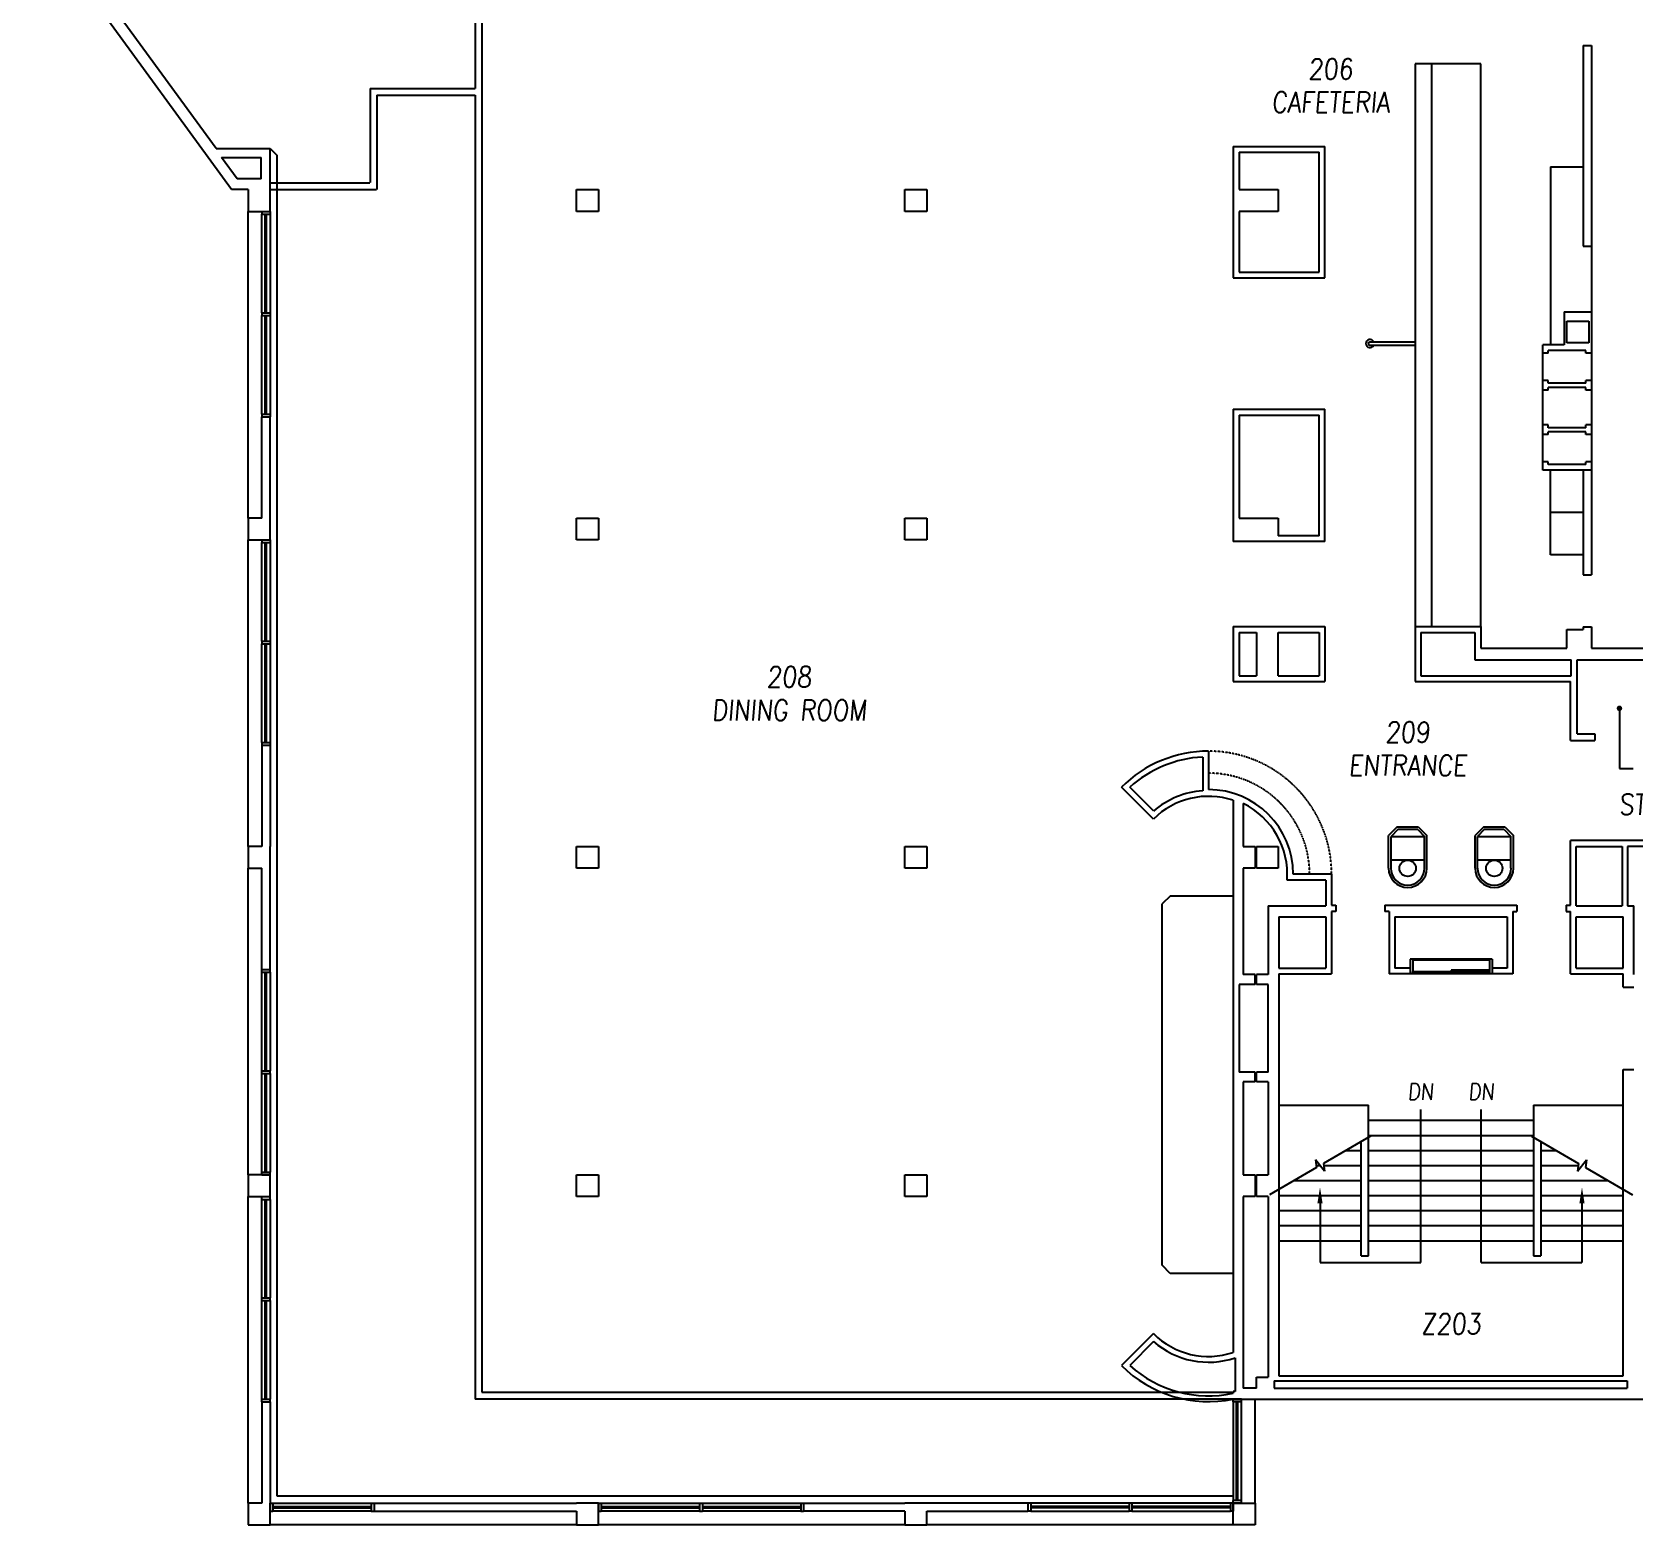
# Model space of a CAD drawing. Extents: x 1352 to 4791, y 589 to 3366.
# Drawn here: x 1392 to 2563, y 648 to 1739 of the extents above; entities that cross this region are included whole.
import ezdxf
from ezdxf.enums import TextEntityAlignment as Align

# ---------------------------------------------------------------- set-up
doc = ezdxf.new("R2010")
doc.units = 0
doc.header["$MEASUREMENT"] = 0
doc.linetypes.add('HIDDEN', pattern=[0.375, 0.25, -0.125])
doc.linetypes.add('HIDDEN2', pattern=[0.1875, 0.125, -0.0625])
doc.layers.get('0').update_dxf_attribs({"linetype": 'CONTINUOUS'})
for name, color, linetype in [('A-BELOW', 111, 'CONTINUOUS'), ('A-FS-ID', 6, 'CONTINUOUS'), ('A-FS-NM', 6, 'CONTINUOUS'), ('A-GLAZ', 191, 'CONTINUOUS'), ('A-OVHD', 111, 'CONTINUOUS'), ('A-STRS', 4, 'CONTINUOUS'), ('A-WL-EX', 171, 'CONTINUOUS')]:
    doc.layers.add(name, color=color, linetype=linetype)
doc.styles.get("Standard").update_dxf_attribs({"font": 'romans.shx', "width": 0.85, "oblique": 5, "height": 15})

# ---------------------------------------------------------------- blocks, each defined once
blk = doc.blocks.new('SLIDE-flat-3-flat-1')
at = {"layer": 'A-GLAZ'}
for p, q in [((-56, -1), (-56, 0)), ((-56, 0), (0, 0)), ((0, 1), (-28, 1)), ((-28, 1), (-28, -1)), ((0, 0), (0, 1)), ((-28, -1), (-56, -1))]:
    blk.add_line(p, q, dxfattribs=at)

msp = doc.modelspace()

# ---------------------------------------------------------------- linework, layer by layer
at = {"layer": 'A-BELOW'}
for p, q in [((2403, 1715.6), (2403, 1304.2)), ((2451, 1715.6), (2403, 1715.6)), ((2415, 1715.6), (2415, 1304.2)), ((2451, 1304.2), (2451, 1715.6)), ((1566, 1653.6), (1571.1, 1648.5)), ((1571.1, 668.7), (1571.1, 1648.5)), ((2501.9, 1640.4), (2501.9, 1510.1)), ((2501.9, 1640.4), (2525.9, 1640.4)), ((1550, 1383.6), (1550, 1607.6)), ((1560, 1533.6), (1560, 1605.6)), ((1566, 1605.6), (1566, 1533.6)), ((1560, 1459.6), (1560, 1531.6)), ((1566, 1531.6), (1566, 1459.6)), ((2370, 1512.4), (2403, 1512.4)), ((2370, 1509.9), (2403, 1509.9)), ((2496.4, 1418.6), (2496.4, 1510.1)), ((2512.1, 1510.1), (2496.4, 1510.1)), ((2500.4, 1504.1), (2496.4, 1504.1)), ((2527.9, 1506.1), (2500.4, 1506.1)), ((2500.4, 1504.1), (2500.4, 1506.1)), ((2527.9, 1504.1), (2527.9, 1506.1)), ((2531.9, 1504.1), (2527.9, 1504.1)), ((2500.4, 1484.1), (2496.4, 1484.1)), ((2500.4, 1477.1), (2496.4, 1477.1)), ((2500.4, 1482.1), (2500.4, 1484.1)), ((2527.9, 1482.1), (2500.4, 1482.1)), ((2527.9, 1479.1), (2500.4, 1479.1)), ((2500.4, 1477.1), (2500.4, 1479.1)), ((2531.9, 1484.1), (2527.9, 1484.1)), ((2527.9, 1482.1), (2527.9, 1484.1)), ((2527.9, 1477.1), (2527.9, 1479.1)), ((2531.9, 1477.1), (2527.9, 1477.1)), ((2500.4, 1451.6), (2496.4, 1451.6)), ((2500.4, 1444.6), (2496.4, 1444.6)), ((2500.4, 1449.6), (2500.4, 1451.6)), ((2527.9, 1449.6), (2500.4, 1449.6)), ((2527.9, 1446.6), (2500.4, 1446.6)), ((2500.4, 1444.6), (2500.4, 1446.6)), ((2531.9, 1451.6), (2527.9, 1451.6)), ((2527.9, 1449.6), (2527.9, 1451.6)), ((2527.9, 1444.6), (2527.9, 1446.6)), ((2531.9, 1444.6), (2527.9, 1444.6)), ((2500.4, 1424.6), (2496.4, 1424.6)), ((2531.9, 1418.6), (2496.4, 1418.6)), ((2500.4, 1422.6), (2500.4, 1424.6)), ((2527.9, 1422.6), (2500.4, 1422.6)), ((2501.9, 1356.6), (2501.9, 1418.6)), ((2531.9, 1424.6), (2527.9, 1424.6)), ((2527.9, 1422.6), (2527.9, 1424.6)), ((2525.9, 1387.6), (2501.9, 1387.6)), ((1550, 1143.6), (1550, 1367.6)), ((1560, 1293.6), (1560, 1365.6)), ((1566, 1365.6), (1566, 1293.6)), ((2525.9, 1356.6), (2501.9, 1356.6)), ((1560, 1219.6), (1560, 1291.6)), ((1566, 1291.6), (1566, 1219.6)), ((2389.6, 1157.6), (2383.6, 1151.6)), ((2383.6, 1127.6), (2383.6, 1151.6)), ((2390.4, 1155.9), (2385.4, 1150.9)), ((2385.4, 1127.6), (2385.4, 1150.9)), ((2405.6, 1157.6), (2389.6, 1157.6)), ((2404.9, 1155.9), (2390.4, 1155.9)), ((2404.9, 1155.9), (2409.9, 1150.9)), ((2405.6, 1157.6), (2411.6, 1151.6)), ((2409.9, 1127.6), (2409.9, 1150.9)), ((2411.6, 1127.6), (2411.6, 1151.6)), ((2452.9, 1157.6), (2446.9, 1151.6)), ((2446.9, 1127.6), (2446.9, 1151.6)), ((2453.6, 1155.9), (2448.6, 1150.9)), ((2448.6, 1127.6), (2448.6, 1150.9)), ((2468.9, 1157.6), (2452.9, 1157.6)), ((2468.2, 1155.9), (2453.6, 1155.9)), ((2468.2, 1155.9), (2473.1, 1150.9)), ((2468.9, 1157.6), (2474.9, 1151.6)), ((2473.1, 1127.6), (2473.1, 1150.9)), ((2474.9, 1127.6), (2474.9, 1151.6)), ((1550, 903.6), (1550, 1127.6)), ((2224.1, 1107.5), (2218, 1101.5)), ((2224.1, 1107.5), (2270, 1107.5)), ((2459.3, 1061.1), (2399.3, 1061.1)), ((2399.3, 1061.1), (2399.3, 1050.4)), ((2457.3, 1060.4), (2401.3, 1060.4)), ((2401.3, 1060.4), (2401.3, 1050.4)), ((2457.3, 1060.4), (2457.3, 1050.4)), ((2459.3, 1061.1), (2459.3, 1050.4)), ((1560, 979.6), (1560, 1051.6)), ((1566, 1051.6), (1566, 979.6)), ((2459.3, 1050.4), (2399.3, 1050.4)), ((1560, 905.6), (1560, 977.6)), ((1566, 977.6), (1566, 905.6)), ((1550, 663.6), (1550, 887.6)), ((1560, 813.6), (1560, 885.6)), ((1566, 885.6), (1566, 813.6)), ((2224, 831.5), (2218, 837.5)), ((2270, 831.5), (2224, 831.5)), ((1560, 739.6), (1560, 811.6)), ((1566, 811.6), (1566, 739.6)), ((2270, 739.6), (2264.9, 739.6)), ((2286, 663.6), (2286, 739.6)), ((2270, 737.6), (2270, 665.6)), ((2276, 665.6), (2276, 737.6)), ((1568, 663.6), (1640, 663.6)), ((1640, 657.6), (1568, 657.6)), ((1808, 663.6), (1880, 663.6)), ((1880, 657.6), (1808, 657.6)), ((1882, 663.6), (1954, 663.6)), ((1954, 657.6), (1882, 657.6)), ((2194, 663.6), (2122, 663.6)), ((2122, 657.6), (2194, 657.6)), ((2268, 663.6), (2196, 663.6)), ((2196, 657.6), (2268, 657.6))]:
    msp.add_line(p, q, dxfattribs=at)
at = {"layer": 'A-BELOW', "linetype": 'HIDDEN'}
for p, q in [((2385.4, 1150.9), (2409.9, 1150.9)), ((2448.6, 1150.9), (2473.1, 1150.9)), ((2409.9, 1133.6), (2385.4, 1133.6)), ((2473.1, 1133.6), (2448.6, 1133.6))]:
    msp.add_line(p, q, dxfattribs=at)
at = {"layer": 'A-BELOW', "linetype": 'Continuous'}
for p, q in [((2218, 837.5), (2218, 1101.5)), ((2270, 668.7), (1571.1, 668.7)), ((1790, 647.6), (1566, 647.6)), ((2030, 647.6), (1806, 647.6)), ((2270, 647.6), (2046, 647.6))]:
    msp.add_line(p, q, dxfattribs=at)
at = {"layer": 'A-BELOW'}
for centre in [(2397.6, 1127.6), (2460.9, 1127.6)]:
    msp.add_circle(centre, 6, dxfattribs=at)
for centre, radius, start, end in [((2370, 1511.1), 3, 24.6594, 335.3406), ((2370, 1511.1), 1.25, 90, 270), ((2397.6, 1127.6), 14, 180, 0), ((2397.6, 1127.6), 12.3, 180, 0), ((2460.9, 1127.6), 14, 180, 0), ((2460.9, 1127.6), 12.3, 180, 0)]:
    msp.add_arc(centre, radius, start, end, dxfattribs=at)
at = {"layer": 'A-FS-ID'}
for p, q in [((2552.4, 1244.5), (2552.4, 1200.5)), ((2552.4, 1200.5), (2562.4, 1200.5))]:
    msp.add_line(p, q, dxfattribs=at)
at = {"layer": 'A-FS-ID', "const_width": 2}
msp.add_lwpolyline([(2551.4, 1244.5, 1), (2553.4, 1244.5, 1)], format="xyb", close=True, dxfattribs=at)
at = {"layer": 'A-GLAZ'}
for p, q in [((1560, 1607.6), (1560, 1605.6)), ((1560, 1607.6), (1566, 1607.6)), ((1560, 1605.6), (1566, 1605.6)), ((1562.5, 1533.6), (1562.5, 1605.6)), ((1562.8, 1533.6), (1562.8, 1605.6)), ((1563.3, 1533.6), (1563.3, 1605.6)), ((1563.5, 1533.6), (1563.5, 1605.6)), ((1566, 1607.6), (1566, 1605.6)), ((1560, 1533.6), (1566, 1533.6)), ((1560, 1533.6), (1560, 1531.6)), ((1560, 1531.6), (1566, 1531.6)), ((1562.5, 1459.6), (1562.5, 1531.6)), ((1562.8, 1459.6), (1562.8, 1531.6)), ((1563.3, 1459.6), (1563.3, 1531.6)), ((1563.5, 1459.6), (1563.5, 1531.6)), ((1566, 1533.6), (1566, 1531.6)), ((1560, 1459.6), (1560, 1457.6)), ((1560, 1459.6), (1566, 1459.6)), ((1560, 1457.6), (1566, 1457.6)), ((1566, 1459.6), (1566, 1457.6)), ((1560, 1367.6), (1560, 1365.6)), ((1560, 1367.6), (1566, 1367.6)), ((1560, 1365.6), (1566, 1365.6)), ((1562.5, 1293.6), (1562.5, 1365.6)), ((1562.8, 1293.6), (1562.8, 1365.6)), ((1563.3, 1293.6), (1563.3, 1365.6)), ((1563.5, 1293.6), (1563.5, 1365.6)), ((1566, 1367.6), (1566, 1365.6)), ((1560, 1293.6), (1566, 1293.6)), ((1560, 1293.6), (1560, 1291.6)), ((1560, 1291.6), (1566, 1291.6)), ((1562.5, 1219.6), (1562.5, 1291.6)), ((1562.8, 1219.6), (1562.8, 1291.6)), ((1563.3, 1219.6), (1563.3, 1291.6)), ((1563.5, 1219.6), (1563.5, 1291.6)), ((1566, 1293.6), (1566, 1291.6)), ((1560, 1219.6), (1560, 1217.6)), ((1560, 1219.6), (1566, 1219.6)), ((1566, 1219.6), (1566, 1217.6)), ((1560, 1217.6), (1566, 1217.6)), ((1560, 1053.6), (1566, 1053.6)), ((1560, 1051.6), (1560, 1053.6)), ((1560, 1051.6), (1566, 1051.6)), ((1562.5, 979.6), (1562.5, 1051.6)), ((1562.8, 979.6), (1562.8, 1051.6)), ((1563.3, 979.6), (1563.3, 1051.6)), ((1563.5, 979.6), (1563.5, 1051.6)), ((1566, 1051.6), (1566, 1053.6)), ((1560, 977.6), (1560, 979.6)), ((1560, 979.6), (1566, 979.6)), ((1560, 977.6), (1566, 977.6)), ((1562.5, 905.6), (1562.5, 977.6)), ((1562.8, 905.6), (1562.8, 977.6)), ((1563.3, 905.6), (1563.3, 977.6)), ((1563.5, 905.6), (1563.5, 977.6)), ((1566, 977.6), (1566, 979.6)), ((1560, 905.6), (1566, 905.6)), ((1560, 903.6), (1560, 905.6)), ((1560, 903.6), (1566, 903.6)), ((1566, 903.6), (1566, 905.6)), ((1560, 887.6), (1566, 887.6)), ((1560, 885.6), (1560, 887.6)), ((1560, 885.6), (1566, 885.6)), ((1562.5, 813.6), (1562.5, 885.6)), ((1562.8, 813.6), (1562.8, 885.6)), ((1563.3, 813.6), (1563.3, 885.6)), ((1563.5, 813.6), (1563.5, 885.6)), ((1566, 885.6), (1566, 887.6)), ((1560, 811.6), (1560, 813.6)), ((1560, 813.6), (1566, 813.6)), ((1560, 811.6), (1566, 811.6)), ((1562.5, 739.6), (1562.5, 811.6)), ((1562.8, 739.6), (1562.8, 811.6)), ((1563.3, 739.6), (1563.3, 811.6)), ((1563.5, 739.6), (1563.5, 811.6)), ((1566, 811.6), (1566, 813.6)), ((1560, 739.6), (1566, 739.6)), ((1560, 737.6), (1560, 739.6)), ((1566, 737.6), (1566, 739.6)), ((2276, 739.6), (2270, 739.6)), ((2270, 737.6), (2270, 739.6)), ((2276, 737.6), (2276, 739.6)), ((1560, 737.6), (1566, 737.6)), ((2276, 737.6), (2270, 737.6)), ((2272.5, 665.6), (2272.5, 737.6)), ((2272.8, 665.6), (2272.8, 737.6)), ((2273.3, 665.6), (2273.3, 737.6)), ((2273.5, 665.6), (2273.5, 737.6)), ((1566, 663.6), (1566, 657.6)), ((1566, 663.6), (1568, 663.6)), ((1566, 657.6), (1568, 657.6)), ((1568, 663.6), (1568, 657.6)), ((1568, 661.1), (1640, 661.1)), ((1568, 660.9), (1640, 660.9)), ((1568, 660.4), (1640, 660.4)), ((1568, 660.1), (1640, 660.1)), ((1640, 663.6), (1642, 663.6)), ((1640, 663.6), (1640, 657.6)), ((1640, 657.6), (1642, 657.6)), ((1642, 663.6), (1642, 657.6)), ((1806, 663.6), (1808, 663.6)), ((1806, 663.6), (1806, 657.6)), ((1806, 657.6), (1808, 657.6)), ((1808, 663.6), (1808, 657.6)), ((1808, 661.1), (1880, 661.1)), ((1808, 660.9), (1880, 660.9)), ((1808, 660.4), (1880, 660.4)), ((1808, 660.1), (1880, 660.1)), ((1880, 663.6), (1880, 657.6)), ((1880, 663.6), (1882, 663.6)), ((1880, 657.6), (1882, 657.6)), ((1882, 663.6), (1882, 657.6)), ((1882, 661.1), (1954, 661.1)), ((1882, 660.9), (1954, 660.9)), ((1882, 660.4), (1954, 660.4)), ((1882, 660.1), (1954, 660.1)), ((1954, 663.6), (1956, 663.6)), ((1954, 663.6), (1954, 657.6)), ((1954, 657.6), (1956, 657.6)), ((1956, 663.6), (1956, 657.6)), ((2120, 663.6), (2120, 657.6)), ((2122, 663.6), (2120, 663.6)), ((2122, 657.6), (2120, 657.6)), ((2122, 663.6), (2122, 657.6)), ((2194, 661.1), (2122, 661.1)), ((2194, 660.9), (2122, 660.9)), ((2194, 660.4), (2122, 660.4)), ((2194, 660.1), (2122, 660.1)), ((2196, 663.6), (2194, 663.6)), ((2194, 663.6), (2194, 657.6)), ((2196, 657.6), (2194, 657.6)), ((2196, 663.6), (2196, 657.6)), ((2268, 661.1), (2196, 661.1)), ((2268, 660.9), (2196, 660.9)), ((2268, 660.4), (2196, 660.4)), ((2268, 660.1), (2196, 660.1)), ((2268, 663.6), (2268, 657.6)), ((2270, 663.6), (2268, 663.6)), ((2270, 657.6), (2268, 657.6)), ((2276, 665.6), (2270, 665.6)), ((2270, 663.6), (2270, 665.6)), ((2276, 663.6), (2270, 663.6)), ((2270, 663.6), (2270, 657.6)), ((2276, 663.6), (2276, 665.6))]:
    msp.add_line(p, q, dxfattribs=at)
at = {"layer": 'A-OVHD', "linetype": 'HIDDEN'}
for p, q in [((1716, 1772), (1716, 1697.6)), ((1720.9, 1767.1), (1720.9, 744.5)), ((1639.1, 1697.6), (1716, 1697.6)), ((1639.1, 1697.6), (1639.1, 1628.5)), ((1644, 1692.7), (1644, 1623.6)), ((1644, 1692.7), (1716, 1692.7)), ((1716, 1692.7), (1716, 739.6)), ((1566, 1628.5), (1639.1, 1628.5)), ((1566, 1623.6), (1644, 1623.6)), ((2270, 739.6), (1716, 739.6)), ((2270, 744.5), (1720.9, 744.5))]:
    msp.add_line(p, q, dxfattribs=at)
at = {"layer": 'A-OVHD', "linetype": 'HIDDEN2'}
for radius in [90, 73.9]:
    msp.add_arc((2252, 1123.2), radius, 0, 90, dxfattribs=at)
at = {"layer": 'A-STRS'}
for p, q in [((2303.5, 954.4), (2369, 954.4)), ((2369, 844.4), (2369, 954.4)), ((2407.1, 839.4), (2407.1, 951.4)), ((2451.4, 839.4), (2451.4, 951.4)), ((2489.5, 954.4), (2555, 954.4)), ((2489.5, 954.4), (2489.5, 844.4)), ((2369, 943.4), (2489.5, 943.4)), ((2370.5, 931.7), (2336.1, 911.9)), ((2363.5, 844.4), (2363.5, 927.7)), ((2369, 932.4), (2489.5, 932.4)), ((2488, 931.7), (2522.4, 911.9)), ((2495, 927.7), (2495, 844.4)), ((2330.2, 914.5), (2330.9, 908.9)), ((2336.8, 906.2), (2330.2, 914.5)), ((2352.6, 921.4), (2363.5, 921.4)), ((2369, 921.4), (2489.5, 921.4)), ((2495, 921.4), (2505.9, 921.4)), ((2521.7, 906.2), (2528.3, 914.5)), ((2528.3, 914.5), (2527.6, 908.9)), ((2330.9, 908.9), (2296.5, 889)), ((2330.7, 910.4), (2333.5, 910.4)), ((2336.1, 911.9), (2336.8, 906.2)), ((2336.3, 910.4), (2363.5, 910.4)), ((2369, 910.4), (2489.5, 910.4)), ((2495, 910.4), (2522, 910.4)), ((2522.4, 911.9), (2521.7, 906.2)), ((2527.6, 908.9), (2562, 889)), ((2314.4, 899.4), (2363.5, 899.4)), ((2369, 899.4), (2489.5, 899.4)), ((2495, 899.4), (2544.1, 899.4)), ((2303.5, 888.4), (2363.5, 888.4)), ((2333.5, 882.7), (2333.5, 839.4)), ((2369, 888.4), (2489.5, 888.4)), ((2495, 888.4), (2555, 888.4)), ((2525, 882.7), (2525, 839.4)), ((2303.5, 877.4), (2363.5, 877.4)), ((2369, 877.4), (2489.5, 877.4)), ((2495, 877.4), (2555, 877.4)), ((2303.5, 866.4), (2363.5, 866.4)), ((2303.5, 855.4), (2363.5, 855.4)), ((2369, 866.4), (2489.5, 866.4)), ((2369, 855.4), (2489.5, 855.4)), ((2495, 866.4), (2555, 866.4)), ((2495, 855.4), (2555, 855.4)), ((2363.5, 844.4), (2369, 844.4)), ((2489.5, 844.4), (2495, 844.4)), ((2333.5, 839.4), (2407.1, 839.4)), ((2451.4, 839.4), (2525, 839.4))]:
    msp.add_line(p, q, dxfattribs=at)
for points in [[(2331.6, 882.7), (2335.4, 882.7), (2333.5, 894.4)], [(2526.9, 882.7), (2523.1, 882.7), (2525, 894.4)]]:
    msp.add_solid(points, dxfattribs=at)
at = {"layer": 'A-WL-EX'}
for p, q in [((1537.9, 1623.6), (1392, 1824)), ((1526.5, 1653.6), (1400.4, 1826.7)), ((2525.9, 1728.9), (2525.9, 1582.4)), ((2525.9, 1728.9), (2531.9, 1728.9)), ((2531.9, 1728.9), (2531.9, 1364.9)), ((1566, 1607.6), (1566, 1653.6)), ((2270, 1655.1), (2270, 1559.1)), ((2270, 1655.1), (2337, 1655.1)), ((2337, 1559.1), (2337, 1655.1)), ((1541.9, 1631.4), (1530.6, 1647)), ((1559.4, 1631.4), (1559.4, 1647)), ((2274.3, 1650.9), (2332.8, 1650.9)), ((2274.3, 1650.9), (2274.3, 1623.6)), ((2332.8, 1563.4), (2332.8, 1650.9)), ((1559.4, 1631.4), (1541.9, 1631.4)), ((1550, 1623.6), (1537.9, 1623.6)), ((1550, 1623.6), (1550, 1607.6)), ((1790, 1607.6), (1790, 1623.6)), ((1790, 1623.6), (1806, 1623.6)), ((1806, 1623.6), (1806, 1607.6)), ((2030, 1623.6), (2046, 1623.6)), ((2030, 1607.6), (2030, 1623.6)), ((2046, 1623.6), (2046, 1607.6)), ((2274.3, 1623.6), (2303, 1623.6)), ((2303, 1623.6), (2303, 1607.6)), ((1550, 1607.6), (1566, 1607.6)), ((1806, 1607.6), (1790, 1607.6)), ((2046, 1607.6), (2030, 1607.6)), ((2303, 1607.6), (2274.3, 1607.6)), ((2274.3, 1607.6), (2274.3, 1563.4)), ((2525.9, 1582.4), (2531.9, 1582.4)), ((2270, 1559.1), (2337, 1559.1)), ((2274.3, 1563.4), (2332.8, 1563.4)), ((2512.1, 1534.4), (2512.1, 1510.1)), ((2512.1, 1534.4), (2531.9, 1534.4)), ((2514, 1511.6), (2514, 1527.6)), ((2514, 1527.6), (2530, 1527.6)), ((2530, 1527.6), (2530, 1511.6)), ((2530, 1511.6), (2514, 1511.6)), ((1560, 1383.6), (1560, 1457.6)), ((1566, 1383.6), (1566, 1457.6)), ((2270, 1463.1), (2270, 1366.4)), ((2270, 1463.1), (2337, 1463.1)), ((2274.3, 1458.9), (2274.3, 1383.6)), ((2274.3, 1458.9), (2332.8, 1458.9)), ((2332.8, 1370.6), (2332.8, 1458.9)), ((2337, 1366.4), (2337, 1463.1)), ((2525.9, 1418.6), (2525.9, 1364.9)), ((1550, 1383.6), (1550, 1367.6)), ((1560, 1383.6), (1550, 1383.6)), ((1566, 1367.6), (1566, 1383.6)), ((1790, 1367.6), (1790, 1383.6)), ((1790, 1383.6), (1806, 1383.6)), ((1806, 1383.6), (1806, 1367.6)), ((2030, 1367.6), (2030, 1383.6)), ((2030, 1383.6), (2046, 1383.6)), ((2046, 1383.6), (2046, 1367.6)), ((2274.3, 1383.6), (2303, 1383.6)), ((2303, 1383.6), (2303, 1370.6)), ((2332.8, 1370.6), (2303, 1370.6)), ((1550, 1367.6), (1566, 1367.6)), ((1806, 1367.6), (1790, 1367.6)), ((2046, 1367.6), (2030, 1367.6)), ((2337, 1366.4), (2270, 1366.4)), ((2525.9, 1364.9), (2525.9, 1342)), ((2531.9, 1364.9), (2531.9, 1342)), ((2525.9, 1342), (2531.9, 1342)), ((2270, 1304.2), (2270, 1264)), ((2270, 1304.2), (2337, 1304.2)), ((2274.3, 1300), (2274.3, 1268.2)), ((2274.3, 1300), (2287, 1300)), ((2287, 1300), (2287, 1268.2)), ((2303, 1268.2), (2303, 1300)), ((2303, 1300), (2332.8, 1300)), ((2332.8, 1300), (2332.8, 1268.2)), ((2337, 1304.2), (2337, 1264)), ((2403, 1304.2), (2403, 1264)), ((2403, 1304.2), (2451, 1304.2)), ((2407.3, 1300), (2407.3, 1268.2)), ((2407.3, 1300), (2446.8, 1300)), ((2446.8, 1300), (2446.8, 1288.4)), ((2451, 1304.2), (2451, 1288.4)), ((2514, 1288.4), (2514, 1302)), ((2514, 1302), (2525.9, 1302)), ((2525.9, 1304), (2531.9, 1304)), ((2525.9, 1304), (2525.9, 1302)), ((2531.9, 1304), (2531.9, 1288.4)), ((2446.8, 1288.4), (2446.8, 1279.9)), ((2451, 1288.4), (2514, 1288.4)), ((2531.9, 1288.4), (2590, 1288.4)), ((2446.8, 1279.9), (2517.1, 1279.9)), ((2517.1, 1268.2), (2517.1, 1279.9)), ((2521.4, 1279.9), (2572, 1279.9)), ((2521.4, 1225.9), (2521.4, 1279.9)), ((2274.3, 1268.2), (2287, 1268.2)), ((2303, 1268.2), (2332.8, 1268.2)), ((2407.3, 1268.2), (2517.1, 1268.2)), ((2270, 1264), (2337, 1264)), ((2403, 1264), (2516.5, 1264)), ((2516.5, 1221), (2516.5, 1264)), ((2516.5, 1221), (2534.3, 1221)), ((2521.4, 1225.9), (2534.3, 1225.9)), ((2534.3, 1225.9), (2534.3, 1221)), ((1560, 1217.6), (1560, 1143.6)), ((1566, 1217.6), (1566, 1143.6)), ((2247.8, 1208.9), (2247.8, 1184.3)), ((2252, 1213.2), (2252, 1185.1)), ((2211.7, 1163.6), (2188.4, 1186.9)), ((2211.8, 1169.5), (2194.4, 1186.8)), ((2270, 1177.3), (2270, 773.7)), ((2277.3, 1175), (2277.3, 1143.6)), ((2583.2, 1147.9), (2516.5, 1147.9)), ((2516.5, 1100.7), (2516.5, 1147.9)), ((1550, 1143.6), (1550, 1127.6)), ((1560, 1143.6), (1550, 1143.6)), ((1566, 1127.6), (1566, 1143.6)), ((1790, 1127.6), (1790, 1143.6)), ((1790, 1143.6), (1806, 1143.6)), ((1806, 1143.6), (1806, 1127.6)), ((2030, 1143.6), (2046, 1143.6)), ((2030, 1127.6), (2030, 1143.6)), ((2046, 1143.6), (2046, 1127.6)), ((2277.3, 1143.6), (2286, 1143.6)), ((2286, 1143.6), (2286, 1127.6)), ((2287, 1127.6), (2287, 1143.6)), ((2287, 1143.6), (2303, 1143.6)), ((2303, 1143.6), (2303, 1127.6)), ((2520.8, 1100.1), (2520.8, 1143.6)), ((2520.8, 1143.6), (2554.4, 1143.6)), ((2554.4, 1143.6), (2554.4, 1100.1)), ((2558.2, 1143.6), (2558.2, 1100.1)), ((2570.5, 1143.6), (2558.2, 1143.6)), ((1550, 1127.6), (1560, 1127.6)), ((1560, 1053.6), (1560, 1127.6)), ((1566, 1053.6), (1566, 1127.6)), ((1806, 1127.6), (1790, 1127.6)), ((2046, 1127.6), (2030, 1127.6)), ((2277.3, 1127.6), (2277.3, 1049.9)), ((2286, 1127.6), (2277.3, 1127.6)), ((2303, 1127.6), (2287, 1127.6)), ((2337.8, 1119), (2309.5, 1119)), ((2342, 1123.2), (2313.9, 1123.2)), ((2337.8, 1119), (2337.8, 1100.1)), ((2342, 1123.2), (2342, 1100.7)), ((2342, 1100.7), (2345, 1100.7)), ((2345, 1100.7), (2345, 1095.9)), ((2381, 1100.7), (2477.5, 1100.7)), ((2381, 1100.7), (2381, 1095.9)), ((2477.5, 1100.7), (2477.5, 1095.9)), ((2513.5, 1100.7), (2516.5, 1100.7)), ((2513.5, 1100.7), (2513.5, 1095.9)), ((2295.5, 1100.1), (2295.5, 1049.9)), ((2295.5, 1100.1), (2337.8, 1100.1)), ((2303.5, 1092.1), (2303.5, 1054.6)), ((2303.5, 1092.1), (2337.8, 1092.1)), ((2337.8, 1092.1), (2337.8, 1054.6)), ((2345, 1095.9), (2342, 1095.9)), ((2342, 1095.9), (2342, 1050.4)), ((2384, 1095.9), (2381, 1095.9)), ((2384, 1095.9), (2384, 1050.4)), ((2388.3, 1092.1), (2470.2, 1092.1)), ((2388.3, 1092.1), (2388.3, 1054.6)), ((2470.2, 1092.1), (2470.2, 1054.6)), ((2474.5, 1095.9), (2477.5, 1095.9)), ((2474.5, 1095.9), (2474.5, 1050.4)), ((2513.5, 1095.9), (2516.5, 1095.9)), ((2516.5, 1050.4), (2516.5, 1095.9)), ((2520.8, 1100.1), (2554.4, 1100.1)), ((2520.8, 1092.1), (2555, 1092.1)), ((2520.8, 1054.6), (2520.8, 1092.1)), ((2555, 1054.6), (2555, 1092.1)), ((2558.2, 1100.1), (2563, 1100.1)), ((2563, 1049.9), (2563, 1100.1)), ((2303.5, 1054.6), (2337.8, 1054.6)), ((2399.3, 1054.6), (2388.3, 1054.6)), ((2470.2, 1054.6), (2459.3, 1054.6)), ((2520.8, 1054.6), (2555, 1054.6)), ((2286, 1042.6), (2274.3, 1042.6)), ((2274.3, 1042.6), (2274.3, 978.6)), ((2286, 1049.9), (2277.3, 1049.9)), ((2286, 1042.6), (2286, 1049.9)), ((2295.5, 1049.9), (2287, 1049.9)), ((2287, 1042.6), (2287, 1049.9)), ((2295.5, 1042.6), (2287, 1042.6)), ((2295.5, 978.6), (2295.5, 1042.6)), ((2303.5, 1050.4), (2303.5, 756.6)), ((2303.5, 1050.4), (2342, 1050.4)), ((2399.3, 1050.4), (2384, 1050.4)), ((2474.5, 1050.4), (2459.3, 1050.4)), ((2516.5, 1050.4), (2555, 1050.4)), ((2555, 1040.6), (2555, 1050.4)), ((2555, 1040.6), (2563, 1040.6)), ((2286, 978.6), (2274.3, 978.6)), ((2286, 971.4), (2286, 978.6)), ((2295.5, 978.6), (2287, 978.6)), ((2287, 971.4), (2287, 978.6)), ((2555, 756.6), (2555, 980.6)), ((2555, 980.6), (2563, 980.6)), ((2277.3, 971.4), (2277.3, 903.6)), ((2286, 971.4), (2277.3, 971.4)), ((2295.5, 971.4), (2287, 971.4)), ((2295.5, 971.4), (2295.5, 903.6)), ((1550, 903.6), (1550, 887.6)), ((1566, 903.6), (1550, 903.6)), ((1566, 887.6), (1566, 903.6)), ((1790, 887.6), (1790, 903.6)), ((1790, 903.6), (1806, 903.6)), ((1806, 903.6), (1806, 887.6)), ((2030, 887.6), (2030, 903.6)), ((2030, 903.6), (2046, 903.6)), ((2046, 903.6), (2046, 887.6)), ((2277.3, 903.6), (2286, 903.6)), ((2286, 903.6), (2286, 887.6)), ((2287, 887.6), (2287, 903.6)), ((2287, 903.6), (2295.5, 903.6)), ((1550, 887.6), (1566, 887.6)), ((1806, 887.6), (1790, 887.6)), ((2046, 887.6), (2030, 887.6)), ((2277.3, 887.6), (2277.3, 747.6)), ((2286, 887.6), (2277.3, 887.6)), ((2295.5, 887.6), (2287, 887.6)), ((2295.5, 887.6), (2295.5, 755.6)), ((2211.7, 787.5), (2188.4, 764.2)), ((2211.8, 781.6), (2194.4, 764.2)), ((2271.5, 769.7), (2271.5, 745.1)), ((2287, 755.6), (2295.5, 755.6)), ((2287, 747.6), (2287, 755.6)), ((2300, 752.9), (2558, 752.9)), ((2300, 752.9), (2300, 747.6)), ((2303.5, 756.6), (2555, 756.6)), ((2558, 752.9), (2558, 747.6)), ((2271.5, 745.1), (2270, 745.1)), ((2270, 745.1), (2270, 744)), ((2270, 739.6), (2572, 739.6)), ((2271.5, 747.6), (2271.5, 745.1)), ((2287, 747.6), (2277.3, 747.6)), ((2300, 747.6), (2558, 747.6)), ((1560, 737.6), (1560, 663.6)), ((1566, 737.6), (1566, 663.6)), ((1550, 663.6), (1550, 647.6)), ((1560, 663.6), (1550, 663.6)), ((1566, 647.6), (1566, 663.6)), ((1642, 663.6), (1790, 663.6)), ((1642, 657.6), (1790, 657.6)), ((1806, 663.6), (1790, 663.6)), ((1790, 657.6), (1790, 647.6)), ((1806, 647.6), (1806, 663.6)), ((1956, 663.6), (2030, 663.6)), ((2030, 657.6), (1956, 657.6)), ((2046, 663.6), (2030, 663.6)), ((2030, 657.6), (2030, 647.6)), ((2120, 663.6), (2046, 663.6)), ((2046, 647.6), (2046, 657.6)), ((2046, 657.6), (2120, 657.6)), ((2270, 647.6), (2270, 663.6)), ((2270, 663.6), (2286, 663.6)), ((2286, 663.6), (2286, 647.6)), ((1550, 647.6), (1566, 647.6)), ((1790, 647.6), (1806, 647.6)), ((2030, 647.6), (2046, 647.6)), ((2286, 647.6), (2270, 647.6))]:
    msp.add_line(p, q, dxfattribs=at)
at = {"layer": 'A-WL-EX', "linetype": 'Continuous'}
for p, q in [((1526.5, 1653.6), (1566, 1653.6)), ((1530.6, 1647), (1559.4, 1647))]:
    msp.add_line(p, q, dxfattribs=at)
at = {"layer": 'A-WL-EX'}
for centre, radius, start, end in [((2252, 1123.2), 90, 90, 135), ((2252, 1123.2), 85.8, 92.8409, 132.1591), ((2252, 827.8), 57, 225, 288.4085), ((2252, 827.8), 61.2, 228.9788, 288.5642), ((2252, 827.8), 90, 225, 281.537), ((2252, 827.8), 85.8, 227.8409, 282.1172)]:
    msp.add_arc(centre, radius, start, end, dxfattribs=at)
at = {"layer": 'A-WL-EX', "linetype": 'Continuous'}
for radius, start, end in [(61.2, 93.9788, 131.0212), (61.9, 0, 90), (57, 71.5915, 135), (57.6, 355.7704, 64.0123)]:
    msp.add_arc((2252, 1123.2), radius, start, end, dxfattribs=at)

# ---------------------------------------------------------------- block references
msp.add_blockref('SLIDE-flat-3-flat-1', (2457.3, 1052.1))

# ---------------------------------------------------------------- texts
at = {"layer": 'A-FS-ID', "oblique": 5, "width": 0.85}
for s, p in [('206', (2341.2, 1711.8)), ('208', (1945.4, 1267.5)), ('209', (2397.6, 1227.1)), ('Z203', (2429.3, 794.6))]:
    msp.add_text(s, height=15, dxfattribs=at).set_placement(p, align=Align.MIDDLE)
at = {"layer": 'A-FS-NM', "oblique": 5, "width": 0.85}
for s, p in [('CAFETERIA', (2341.2, 1687.5)), ('DINING ROOM', (1945.4, 1243.2)), ('ENTRANCE', (2397.6, 1202.8)), ('STORAGE', (2589.4, 1174.2))]:
    msp.add_text(s, height=15, dxfattribs=at).set_placement(p, align=Align.MIDDLE)
at = {"layer": 'A-STRS', "oblique": 5, "width": 0.85}
for p in [(2407.1, 964.4), (2451.4, 964.4)]:
    msp.add_text('DN', height=12, dxfattribs=at).set_placement(p, align=Align.MIDDLE)

doc.saveas('drawing.dxf')
